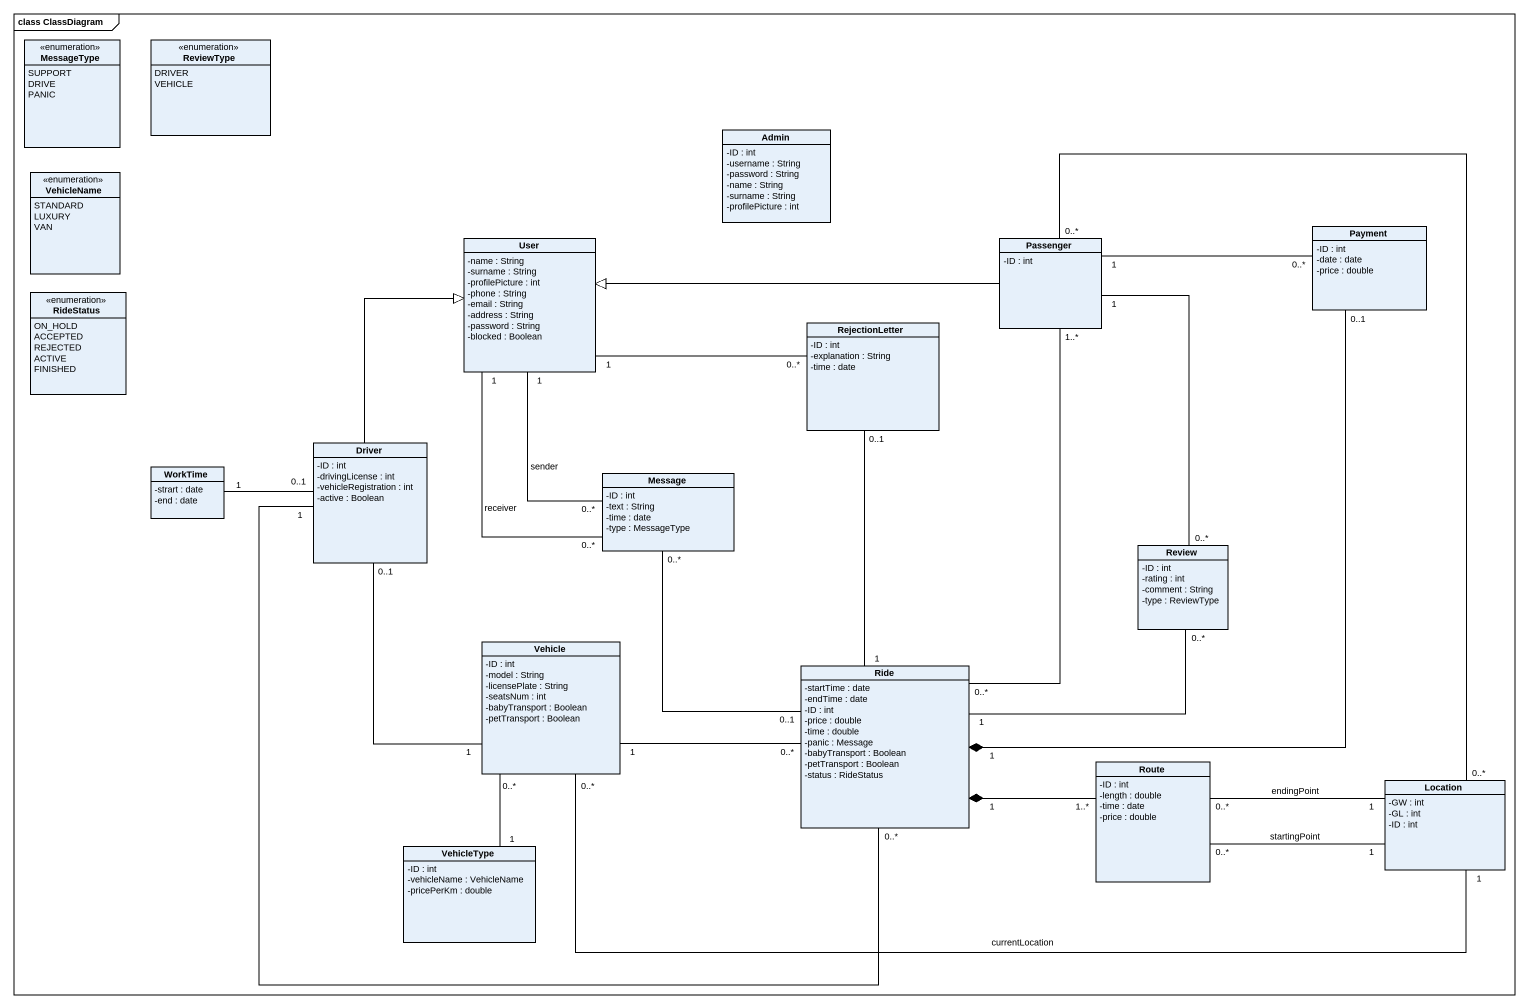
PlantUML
@startuml
mainframe class ClassDiagram
hide circle
hide empty members
skinparam classAttributeIconSize 0
enum MessageType {
  SUPPORT
  DRIVE
  PANIC
}
enum ReviewType {
  DRIVER
  VEHICLE
}
class Admin {
  -ID : int
  -username : String
  -password : String
  -name : String
  -surname : String
  -profilePicture : int
}
enum VehicleName {
  STANDARD
  LUXURY
  VAN
}
class User {
  -name : String
  -surname : String
  -profilePicture : int
  -phone : String
  -email : String
  -address : String
  -password : String
  -blocked : Boolean
}
class Passenger {
  -ID : int
}
class Payment {
  -ID : int
  -date : date
  -price : double
}
enum RideStatus {
  ON_HOLD
  ACCEPTED
  REJECTED
  ACTIVE
  FINISHED
}
class RejectionLetter {
  -ID : int
  -explanation : String
  -time : date
}
class WorkTime {
  -strart : date
  -end : date
}
class Driver {
  -ID : int
  -drivingLicense : int
  -vehicleRegistration : int
  -active : Boolean
}
class Message {
  -ID : int
  -text : String
  -time : date
  -type : MessageType
}
class Review {
  -ID : int
  -rating : int
  -comment : String
  -type : ReviewType
}
class Vehicle {
  -ID : int
  -model : String
  -licensePlate : String
  -seatsNum : int
  -babyTransport : Boolean
  -petTransport : Boolean
}
class Ride {
  -startTime : date
  -endTime : date
  -ID : int
  -price : double
  -time : double
  -panic : Message
  -babyTransport : Boolean
  -petTransport : Boolean
  -status : RideStatus
}
class Route {
  -ID : int
  -length : double
  -time : date
  -price : double
}
class Location {
  -GW : int
  -GL : int
  -ID : int
}
class VehicleType {
  -ID : int
  -vehicleName : VehicleName
  -pricePerKm : double
}
User "1" -- "0..*" Message : sender
User "1" -- "0..*" Message : receiver
Passenger -left-|> User
Passenger "1..*" -- "0..*" Ride
Passenger "0..*" -- "0..*" Location
Payment "0..*" -left- "1" Passenger
RejectionLetter "0..*" -left- "1" User
RejectionLetter "0..1" -- "1" Ride
WorkTime "1" -right- "0..1" Driver
Driver -up-|> User
Driver "0..1" -- "1" Vehicle
Driver "1" -right- "0..*" Ride
Message "0..*" -- "0..1" Ride
Review "0..*" -up- "1" Passenger
Vehicle "0..*" -right- "1" Location : currentLocation
Vehicle "0..*" -- "1" VehicleType
Ride "1" *-up- "0..1" Payment
Ride "1" -right- "0..*" Review
Ride "0..*" -left- "1" Vehicle
Ride "1" *-right- "1..*" Route
Route "0..*" -right- "1" Location : startingPoint
Route "0..*" -right- "1" Location : endingPoint
@enduml
